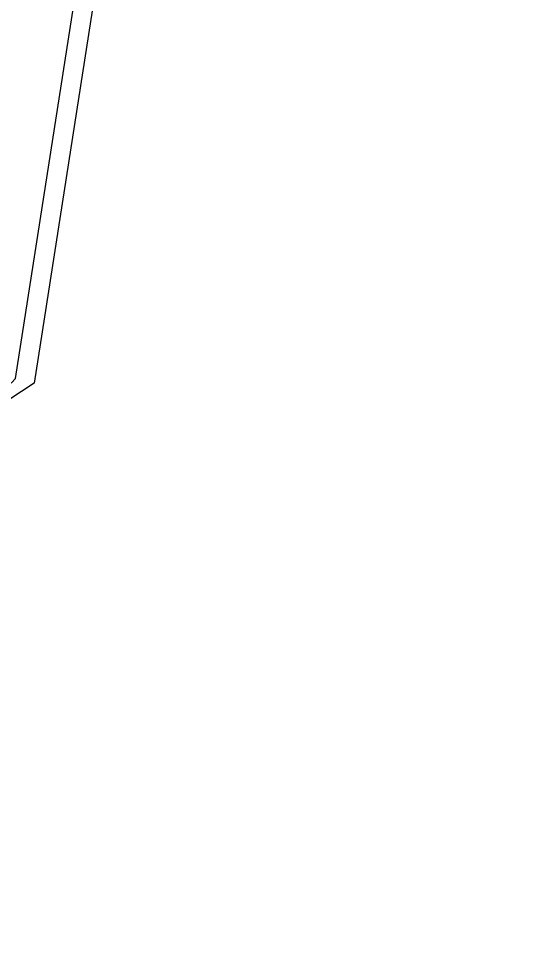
# Model space of a CAD drawing. Header units: millimetres. Extents: x -222892 to 671268, y 0 to 135099.
# Drawn here: x 81908.4 to 81945.1, y 112650.9 to 112716.4 of the extents above; entities that cross this region are included whole.
import ezdxf
from ezdxf import colors
from ezdxf.entities.mleader import LeaderData, LeaderLine
from ezdxf.math import Vec2, Vec3

# ---------------------------------------------------------------- set-up
doc = ezdxf.new("R2010")
doc.units = ezdxf.units.MM
for name, color, linetype in [('_TEXT', 7, 'Continuous'), ('АР_новое окно', 155, 'Continuous'), ('АР_Сущ Несущая стена', 216, 'Continuous')]:
    doc.layers.add(name, color=color, linetype=linetype)
doc.layers.add('АР_Окна', color=4, linetype='Continuous', lineweight=5)
doc.styles.add('ISOCPEUR', font='isocpeur.ttf', dxfattribs={"width": 0.85})

# ---------------------------------------------------------------- blocks, each defined once
blk = doc.blocks.new('_DotSmall')
at = {"color": 0, "linetype": 'ByBlock', "const_width": 0.5}
blk.add_lwpolyline([(-0.0625, 0, 1), (0.0625, 0, 1)], format="xyb", close=True, dxfattribs=at)
blk = doc.blocks.new('стойка витр.')
at = {"lineweight": 0, "ltscale": 100, "transparency": 33554687}
blk.add_lwpolyline([(-91.4479567084054, -1.960141251613095), (-69.79711318280897, -59.05493725829001), (-67.79633972485317, -59.86096016635565), (-55.14222276612418, -55.06240889040782), (-55.17360051473952, -54.29197395897063), (-58.74284135404741, -53.81994964957266), (-59.49761640312499, -54.23655585793313), (-60.24856024209294, -55.69488708899735), (-65.37859903858043, -57.64024244590109), (-65.73629895772319, -57.38465222291416), (-66.6008891230158, -55.10466719327087), (-67.02936398953898, -55.00637070929224), (-67.71337109521846, -55.26575215648336), (-67.85490698204376, -55.58020167878567), (-66.99031681675115, -57.86018670842168), (-67.20262765098596, -58.33192996972502), (-68.22862381348386, -58.72099664351117), (-68.58632373265573, -58.46540642052423), (-90.15068845250062, -1.598661102303595)], dxfattribs=at)
blk = doc.blocks.new('A$Cec9b444d')
at = {"layer": 'АР_новое окно', "lineweight": 0, "ltscale": 100, "transparency": 33554687}
blk.add_lwpolyline([(6266.972032707247, 164.3741193537524), (6257.5627984073, 104.04136650509), (6255.771291116861, 102.8400051993784), (6242.399534592842, 104.9254063156649), (6242.271331714828, 105.6857474027388), (6245.666470513461, 106.8837956721031), (6246.490943675727, 106.6318232286703), (6247.526528858046, 105.3597344114137), (6252.947502124628, 104.5143029468614), (6253.244794162269, 104.8381748947505), (6253.620536171061, 107.2474623063848), (6254.019523973406, 107.4320202745053), (6254.742322451371, 107.3192957607649), (6254.945671819984, 107.0407999014971), (6254.569929811196, 104.6315124897463), (6254.874974944538, 104.2137026508275), (6255.959157343374, 104.044618269069), (6256.256449381044, 104.3684902169591), (6265.628100879893, 164.4602591794057)], dxfattribs=at)
at = {"layer": 'АР_новое окно', "xscale": -1, "rotation": 11.90296744651613}
blk.add_blockref('стойка витр.', (6177.086073485848, 147.4305283908225), dxfattribs=at)

msp = doc.modelspace()

# ---------------------------------------------------------------- linework, layer by layer
at = {"layer": 'АР_Сущ Несущая стена', "ltscale": 100}
msp.add_arc((72738.563808896, 115505.873757868), 9805.264059527553, 273.2047159643546, 356.1549052783411, dxfattribs=at)

# ---------------------------------------------------------------- block references
at = {"layer": 'АР_Окна', "ltscale": 100}
msp.add_blockref('A$Cec9b444d', (75651.90621783369, 112586.4970597865), dxfattribs=at)

# ---------------------------------------------------------------- leaders
at = {"layer": '_TEXT'}
ml = msp.add_multileader_mtext('Standard', dxfattribs=at)
ml.set_content('+8,260', color=256, style='ISOCPEUR')
ml.set_leader_properties(color=256, linetype='Continuous', lineweight=-1)
ml.set_arrow_properties(name='DOTSMALL')
ml.build(insert=Vec2(0, 0))
ml.multileader.update_dxf_attribs({"has_dogleg": 0, "has_text_frame": 1, "text_left_attachment_type": 4, "text_right_attachment_type": 4, "dogleg_length": 0, "arrow_head_size": 180})
ctx = ml.context
ctx.base_point, ctx.char_height, ctx.arrow_head_size, ctx.landing_gap_size, ctx.plane_origin = Vec3(217551.6143983618, 129062.3890569006), 250, 180, 50, Vec3(226918.2582751394, 128243.6210549465)
ctx.left_attachment, ctx.right_attachment, ctx.text_align_type = 4, 4, 1
notes = []
notes.append((ctx, [(0, (0, 0, 0), (0, 0), (1, 0), 1, [])]))
ctx.mtext.insert, ctx.mtext.width, ctx.mtext.alignment, ctx.mtext.line_spacing_style, ctx.mtext.flow_direction = Vec3(217989.4268983618, 129395.722390234), 852.6970314602484, 2, 2, 5
ml = msp.add_multileader_mtext('Standard', dxfattribs=at)
ml.set_content('+4,080', color=256, style='ISOCPEUR')
ml.set_leader_properties(color=256, linetype='Continuous', lineweight=-1)
ml.set_arrow_properties(name='DOTSMALL')
ml.build(insert=Vec2(0, 0))
ml.multileader.update_dxf_attribs({"has_dogleg": 0, "has_text_frame": 1, "text_left_attachment_type": 4, "text_right_attachment_type": 4, "dogleg_length": 0, "arrow_head_size": 180})
ctx = ml.context
ctx.base_point, ctx.char_height, ctx.arrow_head_size, ctx.landing_gap_size, ctx.plane_origin = Vec3(87764.17855758959, 128875.8656331683), 250, 180, 50, Vec3(86462.73668141075, 127317.1117672203)
ctx.left_attachment, ctx.right_attachment, ctx.text_align_type = 4, 4, 1
notes.append((ctx, [(0, (0, 0, 0), (0, 0), (1, 0), 1, [])]))
ctx.mtext.insert, ctx.mtext.width, ctx.mtext.alignment, ctx.mtext.line_spacing_style, ctx.mtext.flow_direction = Vec3(88212.61605758959, 129209.1989665016), 852.6970314602484, 2, 2, 5
ml = msp.add_multileader_mtext('Standard', dxfattribs=at)
ml.set_content('+2,045', color=256, style='ISOCPEUR')
ml.set_leader_properties(color=256, linetype='Continuous', lineweight=-1)
ml.set_arrow_properties(name='DOTSMALL')
ml.build(insert=Vec2(0, 0))
ml.multileader.update_dxf_attribs({"has_dogleg": 0, "has_text_frame": 1, "text_left_attachment_type": 4, "text_right_attachment_type": 4, "dogleg_length": 0, "arrow_head_size": 180})
ctx = ml.context
ctx.base_point, ctx.char_height, ctx.arrow_head_size, ctx.landing_gap_size, ctx.plane_origin = Vec3(82361.76101800078, 128875.8656331683), 250, 180, 50, Vec3(81060.31914182194, 127317.1117672203)
ctx.left_attachment, ctx.right_attachment, ctx.text_align_type = 4, 4, 1
notes.append((ctx, [(0, (0, 0, 0), (0, 0), (1, 0), 1, [])]))
ctx.mtext.insert, ctx.mtext.width, ctx.mtext.alignment, ctx.mtext.line_spacing_style, ctx.mtext.flow_direction = Vec3(82810.19851800078, 129209.1989665016), 852.6970314602484, 2, 2, 5
ml = msp.add_multileader_mtext('Standard', dxfattribs=at)
ml.set_content('+6,175', color=256, style='ISOCPEUR')
ml.set_leader_properties(color=256, linetype='Continuous', lineweight=-1)
ml.set_arrow_properties(name='DOTSMALL')
ml.build(insert=Vec2(0, 0))
ml.multileader.update_dxf_attribs({"has_dogleg": 0, "has_text_frame": 1, "text_left_attachment_type": 4, "text_right_attachment_type": 4, "dogleg_length": 0, "arrow_head_size": 180})
ctx = ml.context
ctx.base_point, ctx.char_height, ctx.arrow_head_size, ctx.landing_gap_size, ctx.plane_origin = Vec3(222793.0128863436, 128796.4460044858), 250, 180, 50, Vec3(232159.6567631213, 127977.6780025317)
ctx.left_attachment, ctx.right_attachment, ctx.text_align_type = 4, 4, 1
notes.append((ctx, [(0, (0, 0, 0), (0, 0), (1, 0), 1, [])]))
ctx.mtext.insert, ctx.mtext.width, ctx.mtext.alignment, ctx.mtext.line_spacing_style, ctx.mtext.flow_direction = Vec3(223209.5753863436, 129129.7793378192), 852.6970314602484, 2, 2, 5
ml = msp.add_multileader_mtext('Standard', dxfattribs=at)
ml.set_content('+6,175', color=256, style='ISOCPEUR')
ml.set_leader_properties(color=256, linetype='Continuous', lineweight=-1)
ml.set_arrow_properties(name='DOTSMALL')
ml.build(insert=Vec2(0, 0))
ml.multileader.update_dxf_attribs({"has_dogleg": 0, "has_text_frame": 1, "text_left_attachment_type": 4, "text_right_attachment_type": 4, "dogleg_length": 0, "arrow_head_size": 180})
ctx = ml.context
ctx.base_point, ctx.char_height, ctx.arrow_head_size, ctx.landing_gap_size, ctx.plane_origin = Vec3(249011.2140361817, 126512.8812880571), 250, 180, 50, Vec3(258377.8579129594, 125694.113286103)
ctx.left_attachment, ctx.right_attachment, ctx.text_align_type = 4, 4, 1
notes.append((ctx, [(0, (0, 0, 0), (0, 0), (1, 0), 1, [])]))
ctx.mtext.insert, ctx.mtext.width, ctx.mtext.alignment, ctx.mtext.line_spacing_style, ctx.mtext.flow_direction = Vec3(249427.7765361817, 126846.2146213904), 852.6970314602484, 2, 2, 5
ml = msp.add_multileader_mtext('Standard', dxfattribs=at)
ml.set_content('+2,045', color=256, style='ISOCPEUR')
ml.set_leader_properties(color=256, linetype='Continuous', lineweight=-1)
ml.set_arrow_properties(name='DOTSMALL')
ml.build(insert=Vec2(0, 0))
ml.multileader.update_dxf_attribs({"has_dogleg": 0, "has_text_frame": 1, "text_left_attachment_type": 4, "text_right_attachment_type": 4, "dogleg_length": 0, "arrow_head_size": 180})
ctx = ml.context
ctx.base_point, ctx.char_height, ctx.arrow_head_size, ctx.landing_gap_size, ctx.plane_origin = Vec3(113079.9545436751, 126340.2993196389), 250, 180, 50, Vec3(111778.5126674963, 124781.5454536909)
ctx.left_attachment, ctx.right_attachment, ctx.text_align_type = 4, 4, 1
notes.append((ctx, [(0, (0, 0, 0), (0, 0), (1, 0), 1, [])]))
ctx.mtext.insert, ctx.mtext.width, ctx.mtext.alignment, ctx.mtext.line_spacing_style, ctx.mtext.flow_direction = Vec3(113528.3920436751, 126673.6326529723), 852.6970314602484, 2, 2, 5
ml = msp.add_multileader_mtext('Standard', dxfattribs=at)
ml.set_content('+4,080', color=256, style='ISOCPEUR')
ml.set_leader_properties(color=256, linetype='Continuous', lineweight=-1)
ml.set_arrow_properties(name='DOTSMALL')
ml.build(insert=Vec2(0, 0))
ml.multileader.update_dxf_attribs({"has_dogleg": 0, "has_text_frame": 1, "text_left_attachment_type": 4, "text_right_attachment_type": 4, "dogleg_length": 0, "arrow_head_size": 180})
ctx = ml.context
ctx.base_point, ctx.char_height, ctx.arrow_head_size, ctx.landing_gap_size, ctx.plane_origin = Vec3(83222.13444079482, 124964.6175387829), 250, 180, 50, Vec3(81920.69256461598, 123405.8636728349)
ctx.left_attachment, ctx.right_attachment, ctx.text_align_type = 4, 4, 1
notes.append((ctx, [(0, (0, 0, 0), (0, 0), (1, 0), 1, [])]))
ctx.mtext.insert, ctx.mtext.width, ctx.mtext.alignment, ctx.mtext.line_spacing_style, ctx.mtext.flow_direction = Vec3(83670.57194079482, 125297.9508721163), 852.6970314602484, 2, 2, 5
ml = msp.add_multileader_mtext('Standard', dxfattribs=at)
ml.set_content('+4,090', color=256, style='ISOCPEUR')
ml.set_leader_properties(color=256, linetype='Continuous', lineweight=-1)
ml.set_arrow_properties(name='DOTSMALL')
ml.build(insert=Vec2(0, 0))
ml.multileader.update_dxf_attribs({"has_dogleg": 0, "has_text_frame": 1, "text_left_attachment_type": 4, "text_right_attachment_type": 4, "dogleg_length": 0, "arrow_head_size": 180})
ctx = ml.context
ctx.base_point, ctx.char_height, ctx.arrow_head_size, ctx.landing_gap_size, ctx.plane_origin = Vec3(100162.7295763729, 121154.7753958358), 250, 180, 50, Vec3(98861.28770019411, 119596.0215298878)
ctx.left_attachment, ctx.right_attachment, ctx.text_align_type = 4, 4, 1
notes.append((ctx, [(0, (0, 0, 0), (0, 0), (1, 0), 1, [])]))
ctx.mtext.insert, ctx.mtext.width, ctx.mtext.alignment, ctx.mtext.line_spacing_style, ctx.mtext.flow_direction = Vec3(100611.1670763729, 121488.1087291691), 852.6970314602484, 2, 2, 5
ml = msp.add_multileader_mtext('Standard', dxfattribs=at)
ml.set_content('+8,260', color=256, style='ISOCPEUR')
ml.set_leader_properties(color=256, linetype='Continuous', lineweight=-1)
ml.set_arrow_properties(name='DOTSMALL')
ml.build(insert=Vec2(0, 0))
ml.multileader.update_dxf_attribs({"has_dogleg": 0, "has_text_frame": 1, "text_left_attachment_type": 4, "text_right_attachment_type": 4, "dogleg_length": 0, "arrow_head_size": 180})
ctx = ml.context
ctx.base_point, ctx.char_height, ctx.arrow_head_size, ctx.landing_gap_size, ctx.plane_origin = Vec3(199862.1649124452, 120820.9209232761), 250, 180, 50, Vec3(209228.8087892229, 120002.152921322)
ctx.left_attachment, ctx.right_attachment, ctx.text_align_type = 4, 4, 1
notes.append((ctx, [(0, (0, 0, 0), (0, 0), (1, 0), 1, [])]))
ctx.mtext.insert, ctx.mtext.width, ctx.mtext.alignment, ctx.mtext.line_spacing_style, ctx.mtext.flow_direction = Vec3(200299.9774124452, 121154.2542566095), 852.6970314602484, 2, 2, 5
ml = msp.add_multileader_mtext('Standard', dxfattribs=at)
ml.set_content('+4,090', color=256, style='ISOCPEUR')
ml.set_leader_properties(color=256, linetype='Continuous', lineweight=-1)
ml.set_arrow_properties(name='DOTSMALL')
ml.build(insert=Vec2(0, 0))
ml.multileader.update_dxf_attribs({"has_dogleg": 0, "has_text_frame": 1, "text_left_attachment_type": 4, "text_right_attachment_type": 4, "dogleg_length": 0, "arrow_head_size": 180})
ctx = ml.context
ctx.base_point, ctx.char_height, ctx.arrow_head_size, ctx.landing_gap_size, ctx.plane_origin = Vec3(113218.2260377183, 120570.9626496358), 250, 180, 50, Vec3(111916.7841615395, 119012.2087836878)
ctx.left_attachment, ctx.right_attachment, ctx.text_align_type = 4, 4, 1
notes.append((ctx, [(0, (0, 0, 0), (0, 0), (1, 0), 1, [])]))
ctx.mtext.insert, ctx.mtext.width, ctx.mtext.alignment, ctx.mtext.line_spacing_style, ctx.mtext.flow_direction = Vec3(113666.6635377183, 120904.2959829691), 852.6970314602484, 2, 2, 5
ml = msp.add_multileader_mtext('Standard', dxfattribs=at)
ml.set_content('+8,260', color=256, style='ISOCPEUR')
ml.set_leader_properties(color=256, linetype='Continuous', lineweight=-1)
ml.set_arrow_properties(name='DOTSMALL')
ml.build(insert=Vec2(0, 0))
ml.multileader.update_dxf_attribs({"has_dogleg": 0, "has_text_frame": 1, "text_left_attachment_type": 4, "text_right_attachment_type": 4, "dogleg_length": 0, "arrow_head_size": 180})
ctx = ml.context
ctx.base_point, ctx.char_height, ctx.arrow_head_size, ctx.landing_gap_size, ctx.plane_origin = Vec3(248252.5895821416, 119320.827540012), 250, 180, 50, Vec3(257619.2334589193, 118502.0595380578)
ctx.left_attachment, ctx.right_attachment, ctx.text_align_type = 4, 4, 1
notes.append((ctx, [(0, (0, 0, 0), (0, 0), (1, 0), 1, [])]))
ctx.mtext.insert, ctx.mtext.width, ctx.mtext.alignment, ctx.mtext.line_spacing_style, ctx.mtext.flow_direction = Vec3(248690.4020821416, 119654.1608733453), 852.6970314602484, 2, 2, 5
ml = msp.add_multileader_mtext('Standard', dxfattribs=at)
ml.set_content('+8,260', color=256, style='ISOCPEUR')
ml.set_leader_properties(color=256, linetype='Continuous', lineweight=-1)
ml.set_arrow_properties(name='DOTSMALL')
ml.build(insert=Vec2(0, 0))
ml.multileader.update_dxf_attribs({"has_dogleg": 0, "has_text_frame": 1, "text_left_attachment_type": 4, "text_right_attachment_type": 4, "dogleg_length": 0, "arrow_head_size": 180})
ctx = ml.context
ctx.base_point, ctx.char_height, ctx.arrow_head_size, ctx.landing_gap_size, ctx.plane_origin = Vec3(226624.4769248088, 118811.0305899883), 250, 180, 50, Vec3(235991.1208015865, 117992.2625880342)
ctx.left_attachment, ctx.right_attachment, ctx.text_align_type = 4, 4, 1
notes.append((ctx, [(0, (0, 0, 0), (0, 0), (1, 0), 1, [])]))
ctx.mtext.insert, ctx.mtext.width, ctx.mtext.alignment, ctx.mtext.line_spacing_style, ctx.mtext.flow_direction = Vec3(227062.2894248088, 119144.3639233217), 852.6970314602484, 2, 2, 5
ml = msp.add_multileader_mtext('Standard', dxfattribs=at)
ml.set_content('+8,260', color=256, style='ISOCPEUR')
ml.set_leader_properties(color=256, linetype='Continuous', lineweight=-1)
ml.set_arrow_properties(name='DOTSMALL')
ml.build(insert=Vec2(0, 0))
ml.multileader.update_dxf_attribs({"has_dogleg": 0, "has_text_frame": 1, "text_left_attachment_type": 4, "text_right_attachment_type": 4, "dogleg_length": 0, "arrow_head_size": 180})
ctx = ml.context
ctx.base_point, ctx.char_height, ctx.arrow_head_size, ctx.landing_gap_size, ctx.plane_origin = Vec3(208811.3343997641, 114473.8737060697), 250, 180, 50, Vec3(218177.9782765417, 113655.1057041156)
ctx.left_attachment, ctx.right_attachment, ctx.text_align_type = 4, 4, 1
notes.append((ctx, [(0, (0, 0, 0), (0, 0), (1, 0), 1, [])]))
ctx.mtext.insert, ctx.mtext.width, ctx.mtext.alignment, ctx.mtext.line_spacing_style, ctx.mtext.flow_direction = Vec3(209249.1468997641, 114807.207039403), 852.6970314602484, 2, 2, 5
for ctx, leaders in notes:
    for number, flags, end, landing, length, lines in leaders:
        leader = LeaderData()
        leader.index, (leader.has_last_leader_line, leader.has_dogleg_vector, leader.attachment_direction) = number, flags
        leader.last_leader_point, leader.dogleg_vector, leader.dogleg_length = Vec3(end), Vec3(landing), length
        for number, points, colour, breaks in lines:
            line = LeaderLine()
            line.index, line.vertices, line.color, line.breaks = number, Vec3.list(points), colors.encode_raw_color(colour), breaks
            leader.lines.append(line)
        ctx.leaders.append(leader)

doc.saveas('drawing.dxf')
